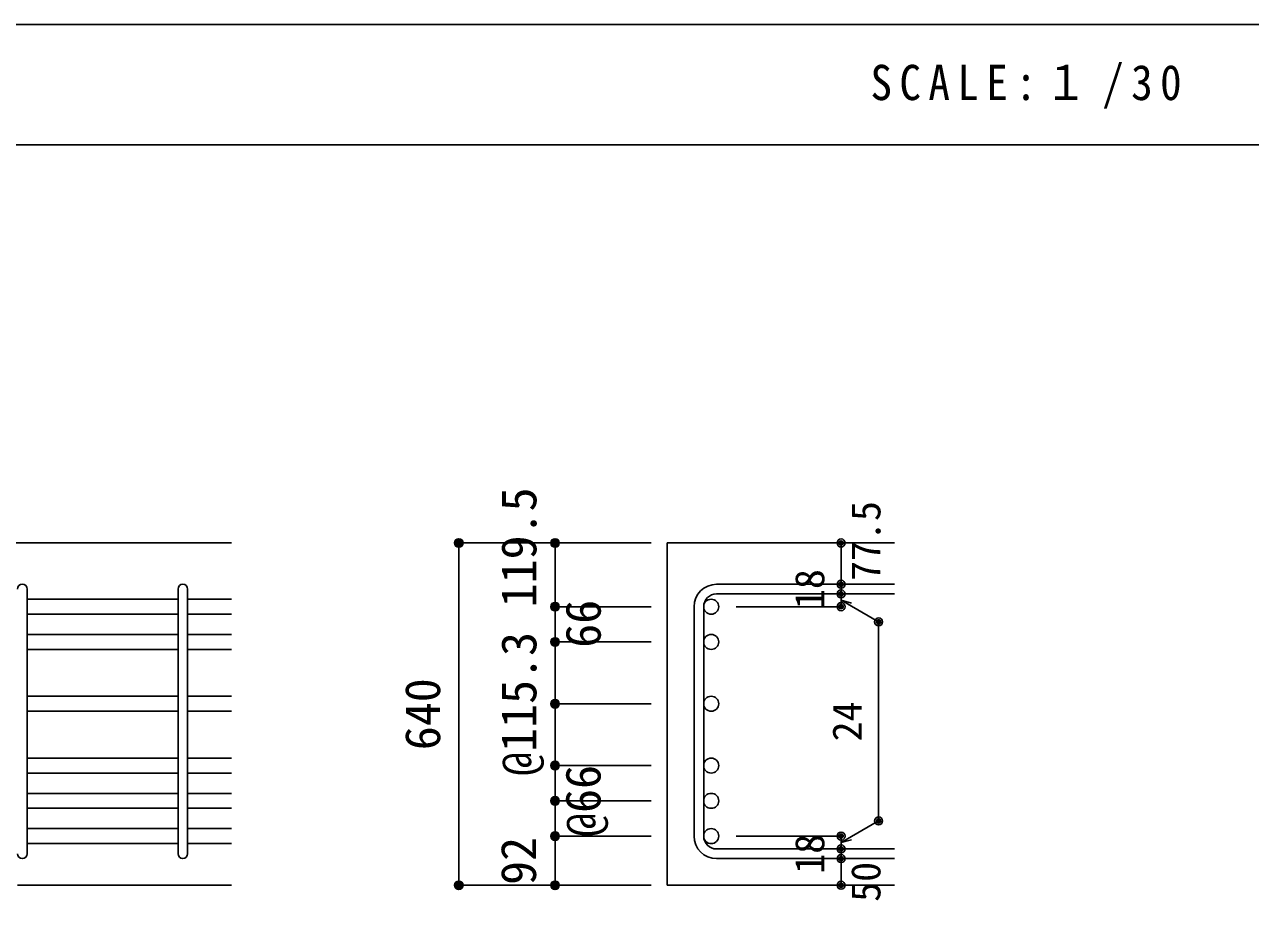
# Model space of a CAD drawing. Units: millimetres at full size, sheet at 1:30; details may follow other scales. Extents: x -5973 to 5955, y -4195 to 4201.
# Drawn here: x 1340 to 3633, y 2562 to 4201 of the extents above; entities that cross this region are included whole.
import ezdxf
from ezdxf.enums import TextEntityAlignment as Align

# ---------------------------------------------------------------- set-up
doc = ezdxf.new("R2010")
doc.units = ezdxf.units.MM
doc.header["$LTSCALE"] = 30
doc.header["$PDMODE"] = 32
doc.header["$PDSIZE"] = 15
for name, color, linetype in [('0-1_躯体線', 2, 'Continuous'), ('0-5_基礎梁筋', 7, 'Continuous'), ('0-6_スタラップ筋', 7, 'Continuous'), ('0-D_寸法', 4, 'Continuous'), ('6-7_文字', 7, 'Continuous'), ('F-0_枠', 6, 'Continuous')]:
    doc.layers.add(name, color=color, linetype=linetype)
doc.styles.add('ＭＳ ゴシック', font='')
doc.styles.get('ＭＳ ゴシック').set_extended_font_data('MS Gothic')

msp = doc.modelspace()

# ---------------------------------------------------------------- linework, layer by layer
at = {"layer": '0-1_躯体線'}
for p, q in [((1727.44, 3231.03), (-222.56, 3231.03)), ((2967.44, 3231.03), (2542.44, 3231.03)), ((2542.44, 3231.03), (2542.44, 2590.53)), ((1327.44, 2590.53), (1727.44, 2590.53)), ((2967.44, 2590.53), (2542.44, 2590.53))]:
    msp.add_line(p, q, dxfattribs=at)
at = {"layer": '0-5_基礎梁筋'}
for p, q in [((1345.44, 3125.83), (1627.44, 3125.83)), ((1645.44, 3125.83), (1727.44, 3125.83)), ((1345.44, 3097.83), (1627.44, 3097.83)), ((1645.44, 3097.83), (1727.44, 3097.83)), ((1345.44, 3059.83), (1627.44, 3059.83)), ((1645.44, 3059.83), (1727.44, 3059.83)), ((1345.44, 3031.83), (1627.44, 3031.83)), ((1645.44, 3031.83), (1727.44, 3031.83)), ((1345.44, 2944.18), (1627.44, 2944.18)), ((1645.44, 2944.18), (1727.44, 2944.18)), ((1345.44, 2916.18), (1627.44, 2916.18)), ((1645.44, 2916.18), (1727.44, 2916.18)), ((1345.44, 2828.53), (1627.44, 2828.53)), ((1645.44, 2828.53), (1727.44, 2828.53)), ((1345.44, 2800.53), (1627.44, 2800.53)), ((1645.44, 2800.53), (1727.44, 2800.53)), ((1345.44, 2762.53), (1627.44, 2762.53)), ((1645.44, 2762.53), (1727.44, 2762.53)), ((1345.44, 2734.53), (1627.44, 2734.53)), ((1645.44, 2734.53), (1727.44, 2734.53)), ((1345.44, 2696.53), (1627.44, 2696.53)), ((1645.44, 2696.53), (1727.44, 2696.53)), ((1345.44, 2668.53), (1627.44, 2668.53)), ((1645.44, 2668.53), (1727.44, 2668.53))]:
    msp.add_line(p, q, dxfattribs=at)
at = {"layer": '0-5_基礎梁筋', "color": 3}
for centre in [(2624.44, 3111.83), (2624.44, 3045.83), (2624.44, 2930.18), (2624.44, 2814.53), (2624.44, 2748.53), (2624.44, 2682.53)]:
    msp.add_circle(centre, 14, dxfattribs=at)
at = {"layer": '0-6_スタラップ筋'}
for p, q in [((1345.44, 3144.83), (1345.44, 2649.53)), ((1627.44, 2649.53), (1627.44, 3144.83)), ((1645.44, 3144.83), (1645.44, 2649.53)), ((2634.44, 3153.83), (2967.44, 3153.83)), ((2634.44, 3135.83), (2967.44, 3135.83)), ((2592.44, 3111.83), (2592.44, 2682.53)), ((2610.44, 3111.83), (2610.44, 2682.53)), ((2634.44, 2658.53), (2967.44, 2658.53)), ((2634.44, 2640.53), (2967.44, 2640.53))]:
    msp.add_line(p, q, dxfattribs=at)
for centre, radius, start, end in [((1336.44, 3144.83), 9, 0, 180), ((1636.44, 3144.83), 9, 0, 180), ((2634.44, 3111.83), 42, 90, 180), ((2634.44, 3111.83), 24, 90, 180), ((2634.44, 2682.53), 42, 180, 270), ((2634.44, 2682.53), 24, 180, 270), ((1336.44, 2649.53), 9, 180, 0), ((1636.44, 2649.53), 9, 180, 0)]:
    msp.add_arc(centre, radius, start, end, dxfattribs=at)
at = {"layer": '0-D_寸法'}
for p, q in [((2152.44, 3231.03), (2332.44, 3231.03)), ((2152.44, 3231.03), (2332.44, 3231.03)), ((2152.44, 3231.03), (2152.44, 2590.53)), ((2332.44, 3231.03), (2512.44, 3231.03)), ((2332.44, 3231.03), (2512.44, 3231.03)), ((2332.44, 3231.03), (2332.44, 2590.53)), ((2867.44, 3153.83), (2867.44, 3231.03)), ((2867.44, 3231.03), (2867.44, 3153.83)), ((2867.44, 3135.83), (2867.44, 3153.83)), ((2867.44, 3135.83), (2867.44, 3111.83)), ((2867.44, 3123.83), (2937.5, 3083.39)), ((2867.44, 3123.83), (2886.76, 3118.66)), ((2332.44, 3111.83), (2512.44, 3111.83)), ((2332.44, 3111.83), (2512.44, 3111.83)), ((2867.44, 3111.83), (2671.35, 3111.83)), ((2937.5, 3083.39), (2937.5, 2710.98)), ((2332.44, 3045.83), (2512.44, 3045.83)), ((2332.44, 3045.83), (2512.44, 3045.83)), ((2332.44, 2930.18), (2512.44, 2930.18)), ((2332.44, 2930.18), (2512.44, 2930.18)), ((2332.44, 2814.53), (2512.44, 2814.53)), ((2332.44, 2748.53), (2512.44, 2748.53)), ((2867.44, 2670.53), (2937.5, 2710.98)), ((2332.44, 2682.53), (2512.44, 2682.53)), ((2332.44, 2626.57), (2332.44, 2682.53)), ((2867.44, 2682.53), (2671.35, 2682.53)), ((2867.44, 2658.53), (2867.44, 2682.53)), ((2867.44, 2670.53), (2886.76, 2675.71)), ((2867.44, 2640.53), (2867.44, 2658.53)), ((2867.44, 2590.53), (2867.44, 2640.53)), ((2152.44, 2590.53), (2332.44, 2590.53)), ((2332.44, 2590.53), (2512.44, 2590.53))]:
    msp.add_line(p, q, dxfattribs=at)
for centre, radius in [((2152.44, 3231.03), 8), ((2152.44, 3231.03), 7.2), ((2152.44, 3231.03), 6.4), ((2152.44, 3231.03), 5.6), ((2152.44, 3231.03), 4.8), ((2152.44, 3231.03), 4), ((2152.44, 3231.03), 3.2), ((2152.44, 3231.03), 2.4), ((2152.44, 3231.03), 1.6), ((2332.44, 3231.03), 8), ((2332.44, 3231.03), 7.2), ((2332.44, 3231.03), 6.4), ((2332.44, 3231.03), 5.6), ((2332.44, 3231.03), 4.8), ((2332.44, 3231.03), 4), ((2332.44, 3231.03), 3.2), ((2332.44, 3231.03), 2.4), ((2332.44, 3231.03), 1.6), ((2867.44, 3231.03), 4), ((2867.44, 3231.03), 3.6), ((2867.44, 3231.03), 3.2), ((2867.44, 3231.03), 2.8), ((2867.44, 3231.03), 2.4), ((2867.44, 3231.03), 2), ((2867.44, 3231.03), 1.6), ((2152.44, 3231.03), 0.8), ((2332.44, 3231.03), 0.8), ((2867.44, 3231.03), 1.2), ((2867.44, 3231.03), 0.8), ((2867.44, 3231.03), 0.4), ((2867.44, 3153.83), 4), ((2867.44, 3153.83), 3.6), ((2867.44, 3153.83), 3.2), ((2867.44, 3153.83), 2.8), ((2867.44, 3153.83), 2.4), ((2867.44, 3153.83), 2), ((2867.44, 3153.83), 1.6), ((2867.44, 3153.83), 1.2), ((2867.44, 3153.83), 0.8), ((2867.44, 3153.83), 0.4), ((2332.44, 3111.83), 8), ((2332.44, 3111.83), 7.2), ((2332.44, 3111.83), 6.4), ((2867.44, 3135.83), 4), ((2867.44, 3135.83), 3.6), ((2867.44, 3135.83), 3.2), ((2867.44, 3135.83), 2.8), ((2867.44, 3135.83), 2.4), ((2867.44, 3135.83), 2), ((2867.44, 3135.83), 1.6), ((2867.44, 3135.83), 1.2), ((2867.44, 3135.83), 0.8), ((2867.44, 3135.83), 0.4), ((2332.44, 3111.83), 5.6), ((2332.44, 3111.83), 4.8), ((2332.44, 3111.83), 4), ((2332.44, 3111.83), 3.2), ((2332.44, 3111.83), 2.4), ((2332.44, 3111.83), 1.6), ((2332.44, 3111.83), 0.8), ((2867.44, 3111.83), 4), ((2867.44, 3111.83), 3.6), ((2867.44, 3111.83), 3.2), ((2867.44, 3111.83), 2.8), ((2867.44, 3111.83), 2.4), ((2867.44, 3111.83), 2), ((2867.44, 3111.83), 1.6), ((2867.44, 3111.83), 1.2), ((2867.44, 3111.83), 0.8), ((2867.44, 3111.83), 0.4), ((2937.5, 3083.39), 4), ((2937.5, 3083.39), 3.6), ((2937.5, 3083.39), 3.2), ((2937.5, 3083.39), 2.8), ((2937.5, 3083.39), 2.4), ((2937.5, 3083.39), 2), ((2937.5, 3083.39), 1.6), ((2937.5, 3083.39), 1.2), ((2937.5, 3083.39), 0.8), ((2937.5, 3083.39), 0.4), ((2332.44, 3045.83), 8), ((2332.44, 3045.83), 7.2), ((2332.44, 3045.83), 6.4), ((2332.44, 3045.83), 5.6), ((2332.44, 3045.83), 4.8), ((2332.44, 3045.83), 4), ((2332.44, 3045.83), 3.2), ((2332.44, 3045.83), 2.4), ((2332.44, 3045.83), 1.6), ((2332.44, 3045.83), 0.8), ((2332.44, 2930.18), 8), ((2332.44, 2930.18), 7.2), ((2332.44, 2930.18), 6.4), ((2332.44, 2930.18), 5.6), ((2332.44, 2930.18), 4.8), ((2332.44, 2930.18), 4), ((2332.44, 2930.18), 3.2), ((2332.44, 2930.18), 2.4), ((2332.44, 2930.18), 1.6), ((2332.44, 2930.18), 0.8), ((2332.44, 2814.53), 8), ((2332.44, 2814.53), 7.2), ((2332.44, 2814.53), 6.4), ((2332.44, 2814.53), 5.6), ((2332.44, 2814.53), 4.8), ((2332.44, 2814.53), 4), ((2332.44, 2814.53), 3.2), ((2332.44, 2814.53), 2.4), ((2332.44, 2814.53), 1.6), ((2332.44, 2814.53), 0.8), ((2332.44, 2748.53), 8), ((2332.44, 2748.53), 7.2), ((2332.44, 2748.53), 6.4), ((2332.44, 2748.53), 5.6), ((2332.44, 2748.53), 4.8), ((2332.44, 2748.53), 4), ((2332.44, 2748.53), 3.2), ((2332.44, 2748.53), 2.4), ((2332.44, 2748.53), 1.6), ((2332.44, 2748.53), 0.8), ((2937.5, 2710.98), 4), ((2937.5, 2710.98), 3.6), ((2937.5, 2710.98), 3.2), ((2937.5, 2710.98), 2.8), ((2937.5, 2710.98), 2.4), ((2937.5, 2710.98), 2), ((2937.5, 2710.98), 1.6), ((2937.5, 2710.98), 1.2), ((2937.5, 2710.98), 0.8), ((2937.5, 2710.98), 0.4), ((2332.44, 2682.53), 8), ((2332.44, 2682.53), 7.2), ((2332.44, 2682.53), 6.4), ((2332.44, 2682.53), 5.6), ((2332.44, 2682.53), 4.8), ((2332.44, 2682.53), 4), ((2332.44, 2682.53), 3.2), ((2332.44, 2682.53), 2.4), ((2332.44, 2682.53), 1.6), ((2332.44, 2682.53), 0.8), ((2867.44, 2682.53), 4), ((2867.44, 2682.53), 3.6), ((2867.44, 2682.53), 3.2), ((2867.44, 2682.53), 2.8), ((2867.44, 2682.53), 2.4), ((2867.44, 2682.53), 2), ((2867.44, 2682.53), 1.6), ((2867.44, 2682.53), 1.2), ((2867.44, 2682.53), 0.8), ((2867.44, 2682.53), 0.4), ((2867.44, 2658.53), 4), ((2867.44, 2658.53), 3.6), ((2867.44, 2658.53), 3.2), ((2867.44, 2658.53), 2.8), ((2867.44, 2658.53), 2.4), ((2867.44, 2658.53), 2), ((2867.44, 2658.53), 1.6), ((2867.44, 2658.53), 1.2), ((2867.44, 2658.53), 0.8), ((2867.44, 2640.53), 4), ((2867.44, 2640.53), 3.6), ((2867.44, 2640.53), 3.2), ((2867.44, 2640.53), 2.8), ((2867.44, 2640.53), 2.4), ((2867.44, 2640.53), 2), ((2867.44, 2640.53), 1.6), ((2867.44, 2640.53), 1.2), ((2867.44, 2640.53), 0.8), ((2867.44, 2658.53), 0.4), ((2867.44, 2640.53), 0.4), ((2152.44, 2590.53), 8), ((2152.44, 2590.53), 7.2), ((2152.44, 2590.53), 6.4), ((2152.44, 2590.53), 5.6), ((2152.44, 2590.53), 4.8), ((2152.44, 2590.53), 4), ((2152.44, 2590.53), 3.2), ((2152.44, 2590.53), 2.4), ((2152.44, 2590.53), 1.6), ((2152.44, 2590.53), 0.8), ((2332.44, 2590.53), 8), ((2332.44, 2590.53), 7.2), ((2332.44, 2590.53), 6.4), ((2332.44, 2590.53), 5.6), ((2332.44, 2590.53), 4.8), ((2332.44, 2590.53), 4), ((2332.44, 2590.53), 3.2), ((2332.44, 2590.53), 2.4), ((2332.44, 2590.53), 1.6), ((2332.44, 2590.53), 0.8), ((2867.44, 2590.53), 4), ((2867.44, 2590.53), 3.6), ((2867.44, 2590.53), 3.2), ((2867.44, 2590.53), 2.8), ((2867.44, 2590.53), 2.4), ((2867.44, 2590.53), 2), ((2867.44, 2590.53), 1.6), ((2867.44, 2590.53), 1.2), ((2867.44, 2590.53), 0.8), ((2867.44, 2590.53), 0.4)]:
    msp.add_circle(centre, radius, dxfattribs=at)
at = {"layer": '0-D_寸法', "color": 7}
for p in [(2152.44, 3231.03), (2152.44, 3231.03), (2332.44, 3231.03), (2867.44, 3231.03), (2867.44, 3153.83), (2867.44, 3135.83), (2332.44, 3111.83), (2867.44, 3111.83), (2937.5, 3083.39), (2332.44, 3045.83), (2332.44, 2930.18), (2332.44, 2814.53), (2332.44, 2814.53), (2332.44, 2748.53), (2332.44, 2748.53), (2937.5, 2710.98), (2332.44, 2682.53), (2332.44, 2682.53), (2867.44, 2682.53), (2867.44, 2682.53), (2867.44, 2658.53), (2867.44, 2640.53), (2152.44, 2590.53), (2152.44, 2590.53), (2332.44, 2590.53), (2332.44, 2590.53), (2867.44, 2590.53)]:
    msp.add_point(p, dxfattribs=at)
at = {"layer": 'F-0_枠'}
msp.add_line((-5972.88, 4201.15), (5954.1, 4201.15), dxfattribs=at)
at = {"layer": 'F-0_枠', "color": 2}
msp.add_line((-5972.88, 3976.15), (3723.6, 3976.15), dxfattribs=at)

# ---------------------------------------------------------------- texts
at = {"layer": '0-D_寸法', "style": 'ＭＳ ゴシック'}
for s, height, p in [('119.5', 65.98, (2317.44, 3110.53)), ('77.5', 54.99, (2957.44, 3159.83)), ('18', 54.99, (2852.44, 3107.33)), ('66', 65.98, (2437.65, 3034.95)), ('@115.3', 65.98, (2317.44, 2795.18)), ('640', 65.98, (2137.44, 2843.28)), ('24', 54.99, (2922.5, 2859.68)), ('@66', 65.98, (2437.44, 2681.03)), ('18', 54.99, (2852.44, 2612.03)), ('92', 65.98, (2316.75, 2591.24)), ('50', 54.99, (2957.44, 2559.53))]:
    msp.add_text(s, height=height, rotation=90, dxfattribs=at).set_placement(p, align=Align.BOTTOM_LEFT)
at = {"layer": '6-7_文字', "color": 2, "insert": (2922.26, 4043.65), "char_height": 65.98, "attachment_point": 7, "style": 'ＭＳ ゴシック'}
msp.add_mtext('\\T1.34;\\W0.9;SCALE:１/30', dxfattribs=at)

doc.saveas('drawing.dxf')
